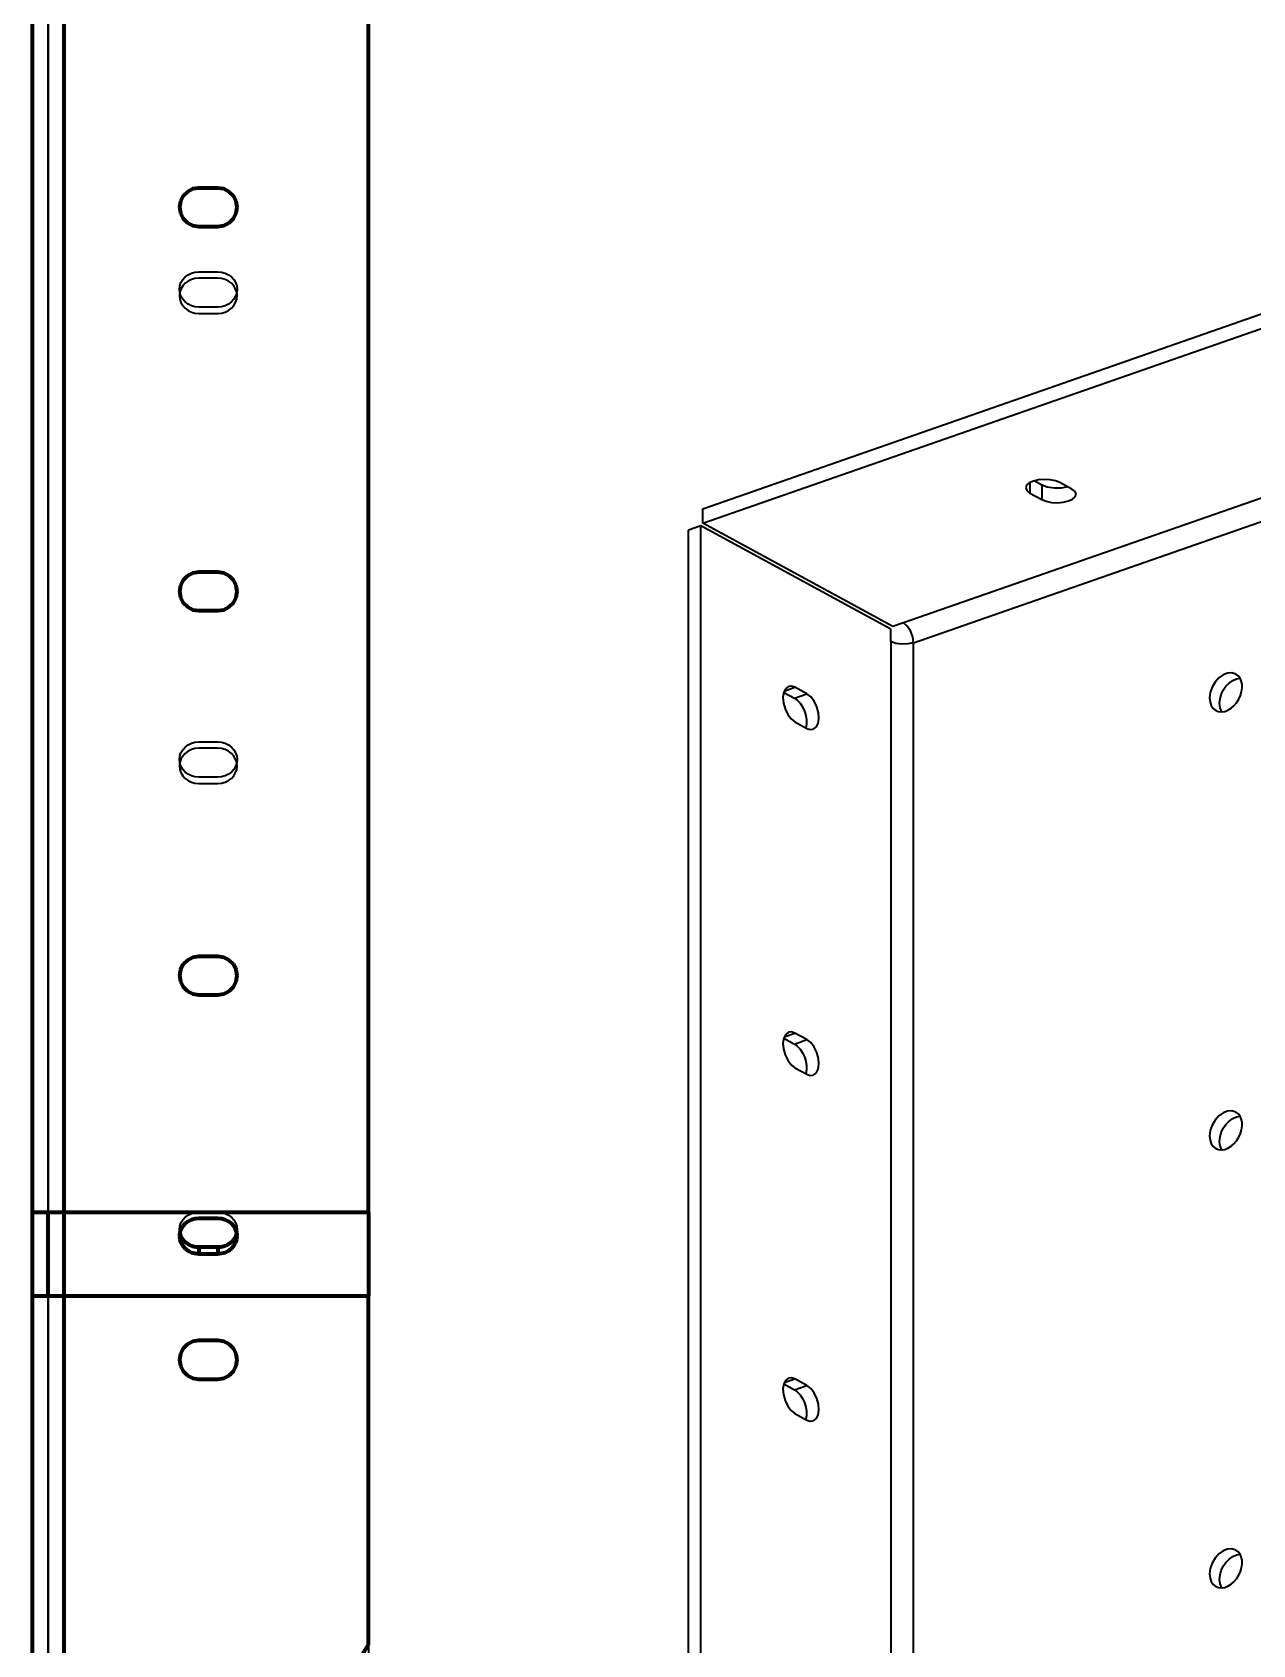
# Model space of a CAD drawing. Header units: millimetres. Extents: x 0 to 420, y 0 to 297.
# Drawn here: x 227.2 to 265.3, y 195.1 to 245.5 of the extents above; entities that cross this region are included whole.
import ezdxf

# ---------------------------------------------------------------- set-up
doc = ezdxf.new("R2010")
doc.units = ezdxf.units.MM
doc.linetypes.add('DASHED', pattern=[1.524, 1.27, -0.254])

msp = doc.modelspace()

# ---------------------------------------------------------------- linework, layer by layer
at = {"color": 1, "lineweight": 35}
for p, q in [((248.107, 230.584), (323.884, 257)), ((248.107, 230.134), (323.884, 256.55)), ((325.92, 251.958), (254.377, 227.018)), ((254.689, 226.398), (326.194, 251.325)), ((258.225, 231.317), (258.197, 231.238)), ((258.197, 231.238), (258.231, 231.151)), ((258.307, 231.389), (258.225, 231.317)), ((258.436, 231.446), (258.307, 231.389)), ((258.328, 231.401), (258.328, 231.074)), ((258.598, 231.484), (258.436, 231.446)), ((258.703, 231.32), (258.458, 231.453)), ((258.779, 231.499), (258.598, 231.484)), ((258.872, 231.257), (258.703, 231.32)), ((258.703, 231.32), (258.703, 230.87)), ((258.962, 231.489), (258.779, 231.499)), ((259.083, 231.225), (258.872, 231.257)), ((259.13, 231.455), (258.962, 231.489)), ((259.306, 231.229), (259.083, 231.225)), ((259.265, 231.401), (259.13, 231.455)), ((259.64, 231.197), (259.265, 231.401)), ((259.51, 231.268), (259.306, 231.229)), ((259.738, 231.12), (259.64, 231.197)), ((258.231, 231.151), (258.328, 231.074)), ((258.328, 231.074), (258.703, 230.87)), ((258.703, 230.87), (258.839, 230.816)), ((258.839, 230.816), (259.006, 230.782)), ((259.006, 230.782), (259.189, 230.772)), ((259.189, 230.772), (259.37, 230.787)), ((259.37, 230.787), (259.533, 230.825)), ((259.533, 230.825), (259.661, 230.882)), ((259.661, 230.882), (259.743, 230.954)), ((259.772, 231.033), (259.738, 231.12)), ((259.743, 230.954), (259.772, 231.033)), ((248.107, 230.134), (248.107, 230.584)), ((248.052, 230.051), (247.662, 229.915)), ((247.662, 186.866), (247.662, 229.915)), ((248.052, 187.002), (248.052, 230.051)), ((253.987, 226.819), (248.052, 230.051)), ((254.042, 226.901), (248.107, 230.134)), ((253.987, 226.432), (253.987, 226.819)), ((254.377, 227.018), (254.042, 226.901)), ((254.497, 226.919), (254.377, 227.018)), ((254.598, 226.766), (254.497, 226.919)), ((254.666, 226.583), (254.598, 226.766)), ((254.136, 226.377), (253.987, 226.432)), ((253.987, 226.432), (253.987, 183.769)), ((254.322, 226.352), (254.136, 226.377)), ((254.516, 226.359), (254.322, 226.352)), ((254.689, 226.398), (254.516, 226.359)), ((254.689, 226.398), (254.666, 226.583)), ((254.689, 183.735), (254.689, 226.398)), ((264.11, 225.166), (264.02, 225.01)), ((264.227, 225.298), (264.11, 225.166)), ((264.361, 225.395), (264.227, 225.298)), ((264.502, 225.45), (264.361, 225.395)), ((264.453, 225.036), (264.553, 225.14)), ((264.639, 225.459), (264.502, 225.45)), ((264.553, 225.14), (264.663, 225.219)), ((264.761, 225.421), (264.639, 225.459)), ((264.663, 225.219), (264.778, 225.271)), ((264.834, 225.368), (264.761, 225.421)), ((264.778, 225.271), (264.893, 225.291)), ((264.891, 225.294), (264.834, 225.368)), ((264.932, 225.204), (264.891, 225.294)), ((264.954, 225.1), (264.932, 225.204)), ((250.639, 224.85), (250.614, 224.694)), ((250.614, 224.694), (250.628, 224.514)), ((250.638, 224.847), (250.973, 224.665)), ((250.7, 224.967), (250.639, 224.85)), ((250.652, 224.888), (250.988, 225.005)), ((250.791, 225.032), (250.7, 224.967)), ((250.885, 225.04), (250.791, 225.032)), ((250.988, 225.005), (250.885, 225.04)), ((250.973, 224.665), (251.363, 224.801)), ((250.973, 224.665), (251.062, 224.6)), ((251.363, 224.801), (250.988, 225.005)), ((251.482, 224.708), (251.363, 224.801)), ((251.589, 224.569), (251.482, 224.708)), ((263.962, 224.841), (263.943, 224.674)), ((263.943, 224.674), (263.956, 224.546)), ((264.02, 225.01), (263.962, 224.841)), ((264.255, 224.503), (264.268, 224.641)), ((264.268, 224.641), (264.307, 224.78)), ((264.307, 224.78), (264.37, 224.914)), ((264.37, 224.914), (264.453, 225.036)), ((264.852, 224.632), (264.904, 224.747)), ((264.904, 224.747), (264.94, 224.867)), ((264.94, 224.867), (264.957, 224.986)), ((264.957, 224.986), (264.954, 225.1)), ((250.628, 224.514), (250.679, 224.328)), ((250.679, 224.328), (250.762, 224.157)), ((250.762, 224.157), (250.869, 224.018)), ((251.062, 224.6), (251.147, 224.508)), ((251.147, 224.508), (251.221, 224.394)), ((251.221, 224.394), (251.281, 224.264)), ((251.281, 224.264), (251.323, 224.126)), ((251.672, 224.398), (251.589, 224.569)), ((251.723, 224.213), (251.672, 224.398)), ((251.737, 224.032), (251.723, 224.213)), ((263.956, 224.546), (263.995, 224.434)), ((263.995, 224.434), (264.057, 224.344)), ((264.057, 224.344), (264.139, 224.28)), ((264.139, 224.28), (264.224, 224.248)), ((264.224, 224.248), (264.317, 224.239)), ((264.272, 224.361), (264.255, 224.503)), ((264.32, 224.24), (264.272, 224.361)), ((264.317, 224.239), (264.415, 224.254)), ((264.415, 224.254), (264.514, 224.292)), ((264.514, 224.292), (264.611, 224.352)), ((264.611, 224.352), (264.702, 224.43)), ((264.702, 224.43), (264.783, 224.525)), ((264.783, 224.525), (264.852, 224.632)), ((250.869, 224.018), (250.988, 223.925)), ((250.988, 223.925), (251.363, 223.721)), ((251.323, 224.126), (251.345, 223.988)), ((251.345, 223.857), (251.323, 223.743)), ((251.345, 223.988), (251.345, 223.857)), ((251.363, 223.721), (251.466, 223.686)), ((251.466, 223.686), (251.561, 223.694)), ((251.561, 223.694), (251.651, 223.759)), ((251.651, 223.759), (251.713, 223.876)), ((251.713, 223.876), (251.737, 224.032)), ((250.7, 214.166), (250.639, 214.05)), ((250.652, 214.087), (250.988, 214.204)), ((250.791, 214.231), (250.7, 214.166)), ((250.885, 214.24), (250.791, 214.231)), ((250.988, 214.204), (250.885, 214.24)), ((251.363, 214), (250.988, 214.204)), ((250.639, 214.05), (250.614, 213.893)), ((250.614, 213.893), (250.628, 213.713)), ((250.628, 213.713), (250.679, 213.528)), ((250.638, 214.047), (250.973, 213.864)), ((250.973, 213.864), (251.363, 214)), ((250.973, 213.864), (251.062, 213.8)), ((251.062, 213.8), (251.147, 213.707)), ((251.147, 213.707), (251.221, 213.593)), ((251.221, 213.593), (251.281, 213.463)), ((251.482, 213.907), (251.363, 214)), ((251.589, 213.768), (251.482, 213.907)), ((251.672, 213.597), (251.589, 213.768)), ((251.723, 213.412), (251.672, 213.597)), ((250.679, 213.528), (250.762, 213.356)), ((250.762, 213.356), (250.869, 213.217)), ((250.869, 213.217), (250.988, 213.124)), ((250.988, 213.124), (251.363, 212.92)), ((251.281, 213.463), (251.323, 213.325)), ((251.323, 213.325), (251.345, 213.187)), ((251.345, 213.057), (251.323, 212.942)), ((251.345, 213.187), (251.345, 213.057)), ((251.651, 212.958), (251.713, 213.075)), ((251.713, 213.075), (251.737, 213.232)), ((251.737, 213.232), (251.723, 213.412)), ((251.363, 212.92), (251.466, 212.885)), ((251.466, 212.885), (251.561, 212.894)), ((251.561, 212.894), (251.651, 212.958)), ((264.227, 211.617), (264.11, 211.485)), ((264.361, 211.714), (264.227, 211.617)), ((264.502, 211.769), (264.361, 211.714)), ((264.639, 211.778), (264.502, 211.769)), ((264.553, 211.459), (264.663, 211.538)), ((264.761, 211.74), (264.639, 211.778)), ((264.663, 211.538), (264.778, 211.59)), ((264.834, 211.687), (264.761, 211.74)), ((264.778, 211.59), (264.893, 211.61)), ((264.891, 211.613), (264.834, 211.687)), ((264.932, 211.523), (264.891, 211.613)), ((263.962, 211.16), (263.943, 210.993)), ((264.02, 211.329), (263.962, 211.16)), ((264.11, 211.485), (264.02, 211.329)), ((264.268, 210.96), (264.307, 211.099)), ((264.307, 211.099), (264.37, 211.233)), ((264.37, 211.233), (264.453, 211.355)), ((264.453, 211.355), (264.553, 211.459)), ((264.852, 210.951), (264.904, 211.067)), ((264.904, 211.067), (264.94, 211.186)), ((264.954, 211.419), (264.932, 211.523)), ((264.94, 211.186), (264.957, 211.305)), ((264.957, 211.305), (264.954, 211.419)), ((263.943, 210.993), (263.956, 210.865)), ((263.956, 210.865), (263.995, 210.753)), ((263.995, 210.753), (264.057, 210.663)), ((264.057, 210.663), (264.139, 210.599)), ((264.139, 210.599), (264.224, 210.567)), ((264.224, 210.567), (264.317, 210.558)), ((264.255, 210.822), (264.268, 210.96)), ((264.272, 210.68), (264.255, 210.822)), ((264.32, 210.559), (264.272, 210.68)), ((264.317, 210.558), (264.415, 210.573)), ((264.415, 210.573), (264.514, 210.611)), ((264.514, 210.611), (264.611, 210.671)), ((264.611, 210.671), (264.702, 210.749)), ((264.702, 210.749), (264.783, 210.844)), ((264.783, 210.844), (264.852, 210.951)), ((250.639, 203.249), (250.614, 203.092)), ((250.614, 203.092), (250.628, 202.912)), ((250.638, 203.246), (250.973, 203.063)), ((250.7, 203.366), (250.639, 203.249)), ((250.652, 203.287), (250.988, 203.404)), ((250.791, 203.43), (250.7, 203.366)), ((250.885, 203.439), (250.791, 203.43)), ((250.988, 203.404), (250.885, 203.439)), ((250.973, 203.063), (251.363, 203.2)), ((250.973, 203.063), (251.062, 202.999)), ((251.363, 203.2), (250.988, 203.404)), ((251.062, 202.999), (251.147, 202.907)), ((251.482, 203.107), (251.363, 203.2)), ((251.589, 202.967), (251.482, 203.107)), ((250.628, 202.912), (250.679, 202.727)), ((250.679, 202.727), (250.762, 202.556)), ((250.762, 202.556), (250.869, 202.416)), ((251.147, 202.907), (251.221, 202.792)), ((251.221, 202.792), (251.281, 202.662)), ((251.281, 202.662), (251.323, 202.524)), ((251.323, 202.524), (251.345, 202.386)), ((251.672, 202.796), (251.589, 202.967)), ((251.723, 202.611), (251.672, 202.796)), ((251.737, 202.431), (251.723, 202.611)), ((250.869, 202.416), (250.988, 202.324)), ((250.988, 202.324), (251.363, 202.119)), ((251.345, 202.256), (251.323, 202.141)), ((251.345, 202.386), (251.345, 202.256)), ((251.363, 202.119), (251.466, 202.084)), ((251.466, 202.084), (251.561, 202.093)), ((251.561, 202.093), (251.651, 202.158)), ((251.651, 202.158), (251.713, 202.274)), ((251.713, 202.274), (251.737, 202.431)), ((264.361, 198.033), (264.227, 197.936)), ((264.502, 198.088), (264.361, 198.033)), ((264.639, 198.097), (264.502, 198.088)), ((264.761, 198.059), (264.639, 198.097)), ((264.834, 198.006), (264.761, 198.059)), ((264.891, 197.932), (264.834, 198.006)), ((263.962, 197.479), (263.943, 197.312)), ((264.02, 197.648), (263.962, 197.479)), ((264.11, 197.804), (264.02, 197.648)), ((264.227, 197.936), (264.11, 197.804)), ((264.307, 197.418), (264.37, 197.552)), ((264.37, 197.552), (264.453, 197.674)), ((264.453, 197.674), (264.553, 197.778)), ((264.553, 197.778), (264.663, 197.857)), ((264.663, 197.857), (264.778, 197.909)), ((264.778, 197.909), (264.893, 197.929)), ((264.932, 197.842), (264.891, 197.932)), ((264.904, 197.386), (264.94, 197.505)), ((264.954, 197.738), (264.932, 197.842)), ((264.94, 197.505), (264.957, 197.624)), ((264.957, 197.624), (264.954, 197.738)), ((263.943, 197.312), (263.956, 197.184)), ((263.956, 197.184), (263.995, 197.072)), ((263.995, 197.072), (264.057, 196.982)), ((264.057, 196.982), (264.139, 196.918)), ((264.255, 197.141), (264.268, 197.279)), ((264.272, 196.999), (264.255, 197.141)), ((264.268, 197.279), (264.307, 197.418)), ((264.32, 196.878), (264.272, 196.999)), ((264.514, 196.93), (264.611, 196.99)), ((264.611, 196.99), (264.702, 197.068)), ((264.702, 197.068), (264.783, 197.163)), ((264.783, 197.163), (264.852, 197.27)), ((264.852, 197.27), (264.904, 197.386)), ((264.139, 196.918), (264.224, 196.886)), ((264.224, 196.886), (264.317, 196.877)), ((264.317, 196.877), (264.415, 196.892)), ((264.415, 196.892), (264.514, 196.93))]:
    msp.add_line(p, q, dxfattribs=at)
at = {"color": 5, "linetype": 'DASHED', "lineweight": 35}
for p, q in [((237.662, 256.644), (237.662, 168.782)), ((237.662, 208.6), (237.662, 256.429)), ((237.662, 256.429), (237.662, 208.6)), ((227.162, 169), (227.162, 256)), ((227.662, 208.6), (227.662, 256)), ((227.662, 256), (227.662, 169)), ((227.162, 249), (227.162, 176)), ((227.162, 176), (227.162, 249)), ((227.662, 249), (227.662, 176)), ((227.662, 176), (227.662, 249)), ((231.791, 240.185), (231.876, 240.353)), ((231.876, 240.353), (232.009, 240.485)), ((232.009, 240.485), (232.176, 240.571)), ((232.176, 240.571), (232.362, 240.6)), ((232.362, 240.6), (232.962, 240.6)), ((232.962, 240.6), (233.147, 240.571)), ((233.147, 240.571), (233.314, 240.485)), ((233.314, 240.485), (233.447, 240.353)), ((233.447, 240.353), (233.532, 240.185)), ((231.762, 240), (231.791, 240.185)), ((231.791, 239.815), (231.762, 240)), ((231.876, 239.647), (231.791, 239.815)), ((233.532, 239.815), (233.447, 239.647)), ((233.532, 240.185), (233.562, 240)), ((233.562, 240), (233.532, 239.815)), ((232.009, 239.515), (231.876, 239.647)), ((232.176, 239.429), (232.009, 239.515)), ((232.362, 239.4), (232.176, 239.429)), ((232.962, 239.4), (232.362, 239.4)), ((233.147, 239.429), (232.962, 239.4)), ((233.314, 239.515), (233.147, 239.429)), ((233.447, 239.647), (233.314, 239.515)), ((231.807, 237.645), (231.863, 237.74)), ((231.863, 237.74), (231.937, 237.823)), ((231.937, 237.823), (232.028, 237.892)), ((232.028, 237.892), (232.132, 237.943)), ((232.132, 237.744), (232.028, 237.693)), ((232.132, 237.943), (232.245, 237.974)), ((232.245, 237.776), (232.132, 237.744)), ((232.245, 237.974), (232.362, 237.985)), ((232.362, 237.786), (232.245, 237.776)), ((232.362, 237.985), (232.962, 237.985)), ((232.962, 237.786), (232.362, 237.786)), ((232.962, 237.985), (233.079, 237.974)), ((233.079, 237.776), (232.962, 237.786)), ((233.079, 237.974), (233.191, 237.943)), ((233.191, 237.744), (233.079, 237.776)), ((233.191, 237.943), (233.295, 237.892)), ((233.295, 237.693), (233.191, 237.744)), ((233.295, 237.892), (233.386, 237.823)), ((233.386, 237.823), (233.461, 237.74)), ((233.461, 237.74), (233.516, 237.645)), ((231.762, 237.434), (231.773, 237.541)), ((231.773, 237.327), (231.762, 237.434)), ((231.773, 237.343), (231.762, 237.235)), ((231.762, 237.235), (231.773, 237.128)), ((231.773, 237.541), (231.807, 237.645)), ((231.807, 237.446), (231.773, 237.343)), ((231.807, 237.223), (231.773, 237.327)), ((231.863, 237.541), (231.807, 237.446)), ((231.937, 237.625), (231.863, 237.541)), ((232.028, 237.693), (231.937, 237.625)), ((233.386, 237.625), (233.295, 237.693)), ((233.461, 237.541), (233.386, 237.625)), ((233.516, 237.446), (233.461, 237.541)), ((233.516, 237.645), (233.55, 237.541)), ((233.55, 237.343), (233.516, 237.446)), ((233.55, 237.327), (233.516, 237.223)), ((233.55, 237.541), (233.562, 237.434)), ((233.562, 237.434), (233.55, 237.327)), ((233.562, 237.235), (233.55, 237.343)), ((233.55, 237.128), (233.562, 237.235)), ((231.773, 237.128), (231.807, 237.025)), ((231.863, 237.128), (231.807, 237.223)), ((231.807, 237.025), (231.863, 236.93)), ((231.937, 237.045), (231.863, 237.128)), ((231.863, 236.93), (231.937, 236.846)), ((232.028, 236.976), (231.937, 237.045)), ((231.937, 236.846), (232.028, 236.778)), ((232.132, 236.925), (232.028, 236.976)), ((232.028, 236.778), (232.132, 236.727)), ((232.245, 236.894), (232.132, 236.925)), ((232.132, 236.727), (232.245, 236.695)), ((232.362, 236.883), (232.245, 236.894)), ((232.962, 236.883), (232.362, 236.883)), ((233.079, 236.894), (232.962, 236.883)), ((233.191, 236.925), (233.079, 236.894)), ((233.079, 236.695), (233.191, 236.727)), ((233.295, 236.976), (233.191, 236.925)), ((233.191, 236.727), (233.295, 236.778)), ((233.386, 237.045), (233.295, 236.976)), ((233.295, 236.778), (233.386, 236.846)), ((233.461, 237.128), (233.386, 237.045)), ((233.386, 236.846), (233.461, 236.93)), ((233.516, 237.223), (233.461, 237.128)), ((233.461, 236.93), (233.516, 237.025)), ((233.516, 237.025), (233.55, 237.128)), ((232.245, 236.695), (232.362, 236.685)), ((232.362, 236.685), (232.962, 236.685)), ((232.962, 236.685), (233.079, 236.695)), ((227.162, 235.946), (227.162, 235.95)), ((227.162, 235.95), (227.162, 235.934)), ((227.162, 235.946), (227.162, 235.95)), ((227.162, 235.95), (227.162, 235.934)), ((227.162, 235.934), (227.162, 235.946)), ((227.162, 235.934), (227.162, 235.946)), ((227.162, 235.914), (227.162, 235.934)), ((227.162, 235.934), (227.162, 235.886)), ((227.162, 235.914), (227.162, 235.934)), ((227.162, 235.934), (227.162, 235.886)), ((227.162, 235.886), (227.162, 235.914)), ((227.162, 235.886), (227.162, 235.914)), ((227.162, 235.85), (227.162, 235.886)), ((227.162, 235.886), (227.162, 235.808)), ((227.162, 235.85), (227.162, 235.886)), ((227.162, 235.886), (227.162, 235.808)), ((227.162, 235.808), (227.162, 235.85)), ((227.162, 235.808), (227.162, 235.85)), ((227.162, 235.76), (227.162, 235.808)), ((227.162, 235.808), (227.162, 235.705)), ((227.162, 235.76), (227.162, 235.808)), ((227.162, 235.808), (227.162, 235.705)), ((227.162, 235.705), (227.162, 235.76)), ((227.162, 235.705), (227.162, 235.76)), ((227.662, 235.934), (227.662, 235.95)), ((227.662, 235.95), (227.662, 235.946)), ((227.662, 235.934), (227.662, 235.95)), ((227.662, 235.95), (227.662, 235.946)), ((227.662, 235.946), (227.662, 235.934)), ((227.662, 235.946), (227.662, 235.934)), ((227.662, 235.886), (227.662, 235.934)), ((227.662, 235.934), (227.662, 235.914)), ((227.662, 235.886), (227.662, 235.934)), ((227.662, 235.934), (227.662, 235.914)), ((227.662, 235.914), (227.662, 235.886)), ((227.662, 235.914), (227.662, 235.886)), ((227.662, 235.808), (227.662, 235.886)), ((227.662, 235.886), (227.662, 235.85)), ((227.662, 235.808), (227.662, 235.886)), ((227.662, 235.886), (227.662, 235.85)), ((227.662, 235.85), (227.662, 235.808)), ((227.662, 235.85), (227.662, 235.808)), ((227.662, 235.705), (227.662, 235.808)), ((227.662, 235.808), (227.662, 235.76)), ((227.662, 235.705), (227.662, 235.808)), ((227.662, 235.808), (227.662, 235.76)), ((227.662, 235.76), (227.662, 235.705)), ((227.662, 235.76), (227.662, 235.705)), ((227.162, 235.646), (227.162, 235.705)), ((227.162, 235.705), (227.162, 235.582)), ((227.162, 235.646), (227.162, 235.705)), ((227.162, 235.705), (227.162, 235.582)), ((227.162, 235.582), (227.162, 235.646)), ((227.162, 235.582), (227.162, 235.646)), ((227.162, 235.515), (227.162, 235.582)), ((227.162, 235.582), (227.162, 235.445)), ((227.162, 235.515), (227.162, 235.582)), ((227.162, 235.582), (227.162, 235.445)), ((227.162, 235.445), (227.162, 235.515)), ((227.162, 235.445), (227.162, 235.515)), ((227.162, 235.373), (227.162, 235.445)), ((227.162, 235.445), (227.162, 235.3)), ((227.162, 235.373), (227.162, 235.445)), ((227.162, 235.445), (227.162, 235.3)), ((227.162, 235.3), (227.162, 235.373)), ((227.162, 235.3), (227.162, 235.373)), ((227.162, 235.3), (227.162, 235.155)), ((227.162, 235.227), (227.162, 235.3)), ((227.162, 235.3), (227.162, 235.155)), ((227.162, 235.227), (227.162, 235.3)), ((227.162, 235.155), (227.162, 235.227)), ((227.162, 235.155), (227.162, 235.227)), ((227.662, 235.582), (227.662, 235.705)), ((227.662, 235.705), (227.662, 235.646)), ((227.662, 235.582), (227.662, 235.705)), ((227.662, 235.705), (227.662, 235.646)), ((227.662, 235.646), (227.662, 235.582)), ((227.662, 235.646), (227.662, 235.582)), ((227.662, 235.445), (227.662, 235.582)), ((227.662, 235.582), (227.662, 235.515)), ((227.662, 235.445), (227.662, 235.582)), ((227.662, 235.582), (227.662, 235.515)), ((227.662, 235.515), (227.662, 235.445)), ((227.662, 235.515), (227.662, 235.445)), ((227.662, 235.3), (227.662, 235.445)), ((227.662, 235.445), (227.662, 235.373)), ((227.662, 235.3), (227.662, 235.445)), ((227.662, 235.445), (227.662, 235.373)), ((227.662, 235.373), (227.662, 235.3)), ((227.662, 235.373), (227.662, 235.3)), ((227.662, 235.3), (227.662, 235.227)), ((227.662, 235.155), (227.662, 235.3)), ((227.662, 235.3), (227.662, 235.227)), ((227.662, 235.155), (227.662, 235.3)), ((227.662, 235.227), (227.662, 235.155)), ((227.662, 235.227), (227.662, 235.155)), ((227.162, 235.155), (227.162, 235.018)), ((227.162, 235.085), (227.162, 235.155)), ((227.162, 235.155), (227.162, 235.018)), ((227.162, 235.085), (227.162, 235.155)), ((227.162, 235.018), (227.162, 235.085)), ((227.162, 235.018), (227.162, 235.085)), ((227.162, 235.018), (227.162, 234.895)), ((227.162, 234.954), (227.162, 235.018)), ((227.162, 235.018), (227.162, 234.895)), ((227.162, 234.954), (227.162, 235.018)), ((227.162, 234.895), (227.162, 234.954)), ((227.162, 234.895), (227.162, 234.954)), ((227.162, 234.895), (227.162, 234.792)), ((227.162, 234.84), (227.162, 234.895)), ((227.162, 234.895), (227.162, 234.792)), ((227.162, 234.84), (227.162, 234.895)), ((227.162, 234.792), (227.162, 234.84)), ((227.162, 234.792), (227.162, 234.84)), ((227.162, 234.792), (227.162, 234.714)), ((227.162, 234.75), (227.162, 234.792)), ((227.162, 234.792), (227.162, 234.714)), ((227.162, 234.75), (227.162, 234.792)), ((227.162, 234.714), (227.162, 234.75)), ((227.162, 234.714), (227.162, 234.75)), ((227.162, 234.714), (227.162, 234.666)), ((227.162, 234.686), (227.162, 234.714)), ((227.162, 234.714), (227.162, 234.666)), ((227.162, 234.686), (227.162, 234.714)), ((227.662, 235.155), (227.662, 235.085)), ((227.662, 235.018), (227.662, 235.155)), ((227.662, 235.155), (227.662, 235.085)), ((227.662, 235.018), (227.662, 235.155)), ((227.662, 235.085), (227.662, 235.018)), ((227.662, 235.085), (227.662, 235.018)), ((227.662, 235.018), (227.662, 234.954)), ((227.662, 234.895), (227.662, 235.018)), ((227.662, 235.018), (227.662, 234.954)), ((227.662, 234.895), (227.662, 235.018)), ((227.662, 234.954), (227.662, 234.895)), ((227.662, 234.954), (227.662, 234.895)), ((227.662, 234.895), (227.662, 234.84)), ((227.662, 234.792), (227.662, 234.895)), ((227.662, 234.895), (227.662, 234.84)), ((227.662, 234.792), (227.662, 234.895)), ((227.662, 234.84), (227.662, 234.792)), ((227.662, 234.84), (227.662, 234.792)), ((227.662, 234.792), (227.662, 234.75)), ((227.662, 234.714), (227.662, 234.792)), ((227.662, 234.792), (227.662, 234.75)), ((227.662, 234.714), (227.662, 234.792)), ((227.662, 234.75), (227.662, 234.714)), ((227.662, 234.75), (227.662, 234.714)), ((227.662, 234.714), (227.662, 234.686)), ((227.662, 234.666), (227.662, 234.714)), ((227.662, 234.714), (227.662, 234.686)), ((227.662, 234.666), (227.662, 234.714)), ((227.162, 234.666), (227.162, 234.686)), ((227.162, 234.666), (227.162, 234.686)), ((227.162, 234.666), (227.162, 234.65)), ((227.162, 234.654), (227.162, 234.666)), ((227.162, 234.666), (227.162, 234.65)), ((227.162, 234.654), (227.162, 234.666)), ((227.162, 234.65), (227.162, 234.654)), ((227.162, 234.65), (227.162, 234.654)), ((227.662, 234.686), (227.662, 234.666)), ((227.662, 234.686), (227.662, 234.666)), ((227.662, 234.666), (227.662, 234.654)), ((227.662, 234.65), (227.662, 234.666)), ((227.662, 234.666), (227.662, 234.654)), ((227.662, 234.65), (227.662, 234.666)), ((227.662, 234.654), (227.662, 234.65)), ((227.662, 234.654), (227.662, 234.65)), ((231.762, 228), (231.791, 228.185)), ((231.791, 228.185), (231.876, 228.353)), ((231.876, 228.353), (232.009, 228.485)), ((232.009, 228.485), (232.176, 228.571)), ((232.176, 228.571), (232.362, 228.6)), ((232.362, 228.6), (232.962, 228.6)), ((232.962, 228.6), (233.147, 228.571)), ((233.147, 228.571), (233.314, 228.485)), ((233.314, 228.485), (233.447, 228.353)), ((233.447, 228.353), (233.532, 228.185)), ((233.532, 228.185), (233.562, 228)), ((231.791, 227.815), (231.762, 228)), ((231.876, 227.647), (231.791, 227.815)), ((233.532, 227.815), (233.447, 227.647)), ((233.562, 228), (233.532, 227.815)), ((232.009, 227.515), (231.876, 227.647)), ((232.176, 227.429), (232.009, 227.515)), ((232.362, 227.4), (232.176, 227.429)), ((232.962, 227.4), (232.362, 227.4)), ((233.147, 227.429), (232.962, 227.4)), ((233.314, 227.515), (233.147, 227.429)), ((233.447, 227.647), (233.314, 227.515)), ((231.863, 223.055), (231.937, 223.138)), ((231.937, 223.138), (232.028, 223.207)), ((232.028, 223.207), (232.132, 223.258)), ((232.132, 223.258), (232.245, 223.289)), ((232.245, 223.289), (232.362, 223.3)), ((232.362, 223.3), (232.962, 223.3)), ((232.962, 223.3), (233.079, 223.289)), ((233.079, 223.289), (233.191, 223.258)), ((233.191, 223.258), (233.295, 223.207)), ((233.295, 223.207), (233.386, 223.138)), ((233.386, 223.138), (233.461, 223.055)), ((231.762, 222.749), (231.773, 222.857)), ((231.773, 222.642), (231.762, 222.749)), ((231.773, 222.658), (231.762, 222.551)), ((231.773, 222.857), (231.807, 222.96)), ((231.807, 222.761), (231.773, 222.658)), ((231.807, 222.538), (231.773, 222.642)), ((231.807, 222.96), (231.863, 223.055)), ((231.863, 222.857), (231.807, 222.761)), ((231.937, 222.94), (231.863, 222.857)), ((232.028, 223.008), (231.937, 222.94)), ((232.132, 223.059), (232.028, 223.008)), ((232.245, 223.091), (232.132, 223.059)), ((232.362, 223.101), (232.245, 223.091)), ((232.962, 223.101), (232.362, 223.101)), ((233.079, 223.091), (232.962, 223.101)), ((233.191, 223.059), (233.079, 223.091)), ((233.295, 223.008), (233.191, 223.059)), ((233.386, 222.94), (233.295, 223.008)), ((233.461, 222.857), (233.386, 222.94)), ((233.461, 223.055), (233.516, 222.96)), ((233.516, 222.761), (233.461, 222.857)), ((233.516, 222.96), (233.55, 222.857)), ((233.55, 222.658), (233.516, 222.761)), ((233.55, 222.642), (233.516, 222.538)), ((233.55, 222.857), (233.562, 222.749)), ((233.562, 222.749), (233.55, 222.642)), ((233.562, 222.551), (233.55, 222.658)), ((231.762, 222.551), (231.773, 222.443)), ((231.773, 222.443), (231.807, 222.34)), ((231.863, 222.443), (231.807, 222.538)), ((231.807, 222.34), (231.863, 222.245)), ((231.937, 222.36), (231.863, 222.443)), ((231.863, 222.245), (231.937, 222.161)), ((232.028, 222.291), (231.937, 222.36)), ((231.937, 222.161), (232.028, 222.093)), ((232.132, 222.24), (232.028, 222.291)), ((232.245, 222.209), (232.132, 222.24)), ((232.362, 222.198), (232.245, 222.209)), ((232.962, 222.198), (232.362, 222.198)), ((233.079, 222.209), (232.962, 222.198)), ((233.191, 222.24), (233.079, 222.209)), ((233.295, 222.291), (233.191, 222.24)), ((233.386, 222.36), (233.295, 222.291)), ((233.295, 222.093), (233.386, 222.161)), ((233.461, 222.443), (233.386, 222.36)), ((233.386, 222.161), (233.461, 222.245)), ((233.516, 222.538), (233.461, 222.443)), ((233.461, 222.245), (233.516, 222.34)), ((233.516, 222.34), (233.55, 222.443)), ((233.55, 222.443), (233.562, 222.551)), ((232.028, 222.093), (232.132, 222.042)), ((232.132, 222.042), (232.245, 222.01)), ((232.245, 222.01), (232.362, 222)), ((232.362, 222), (232.962, 222)), ((232.962, 222), (233.079, 222.01)), ((233.079, 222.01), (233.191, 222.042)), ((233.191, 222.042), (233.295, 222.093)), ((227.162, 220.746), (227.162, 220.75)), ((227.162, 220.75), (227.162, 220.734)), ((227.162, 220.746), (227.162, 220.75)), ((227.162, 220.75), (227.162, 220.734)), ((227.162, 220.734), (227.162, 220.746)), ((227.162, 220.734), (227.162, 220.746)), ((227.162, 220.714), (227.162, 220.734)), ((227.162, 220.734), (227.162, 220.686)), ((227.162, 220.714), (227.162, 220.734)), ((227.162, 220.734), (227.162, 220.686)), ((227.162, 220.686), (227.162, 220.714)), ((227.162, 220.686), (227.162, 220.714)), ((227.162, 220.65), (227.162, 220.686)), ((227.162, 220.686), (227.162, 220.608)), ((227.162, 220.65), (227.162, 220.686)), ((227.162, 220.686), (227.162, 220.608)), ((227.162, 220.608), (227.162, 220.65)), ((227.162, 220.608), (227.162, 220.65)), ((227.162, 220.56), (227.162, 220.608)), ((227.162, 220.608), (227.162, 220.505)), ((227.162, 220.56), (227.162, 220.608)), ((227.162, 220.608), (227.162, 220.505)), ((227.662, 220.734), (227.662, 220.75)), ((227.662, 220.75), (227.662, 220.746)), ((227.662, 220.734), (227.662, 220.75)), ((227.662, 220.75), (227.662, 220.746)), ((227.662, 220.746), (227.662, 220.734)), ((227.662, 220.746), (227.662, 220.734)), ((227.662, 220.686), (227.662, 220.734)), ((227.662, 220.734), (227.662, 220.714)), ((227.662, 220.686), (227.662, 220.734)), ((227.662, 220.734), (227.662, 220.714)), ((227.662, 220.714), (227.662, 220.686)), ((227.662, 220.714), (227.662, 220.686)), ((227.662, 220.608), (227.662, 220.686)), ((227.662, 220.686), (227.662, 220.65)), ((227.662, 220.608), (227.662, 220.686)), ((227.662, 220.686), (227.662, 220.65)), ((227.662, 220.65), (227.662, 220.608)), ((227.662, 220.65), (227.662, 220.608)), ((227.662, 220.505), (227.662, 220.608)), ((227.662, 220.608), (227.662, 220.56)), ((227.662, 220.505), (227.662, 220.608)), ((227.662, 220.608), (227.662, 220.56)), ((227.162, 220.505), (227.162, 220.56)), ((227.162, 220.505), (227.162, 220.56)), ((227.162, 220.446), (227.162, 220.505)), ((227.162, 220.505), (227.162, 220.382)), ((227.162, 220.446), (227.162, 220.505)), ((227.162, 220.505), (227.162, 220.382)), ((227.162, 220.382), (227.162, 220.446)), ((227.162, 220.382), (227.162, 220.446)), ((227.162, 220.315), (227.162, 220.382)), ((227.162, 220.382), (227.162, 220.245)), ((227.162, 220.315), (227.162, 220.382)), ((227.162, 220.382), (227.162, 220.245)), ((227.162, 220.245), (227.162, 220.315)), ((227.162, 220.245), (227.162, 220.315)), ((227.162, 220.173), (227.162, 220.245)), ((227.162, 220.245), (227.162, 220.1)), ((227.162, 220.173), (227.162, 220.245)), ((227.162, 220.245), (227.162, 220.1)), ((227.162, 220.1), (227.162, 220.173)), ((227.162, 220.1), (227.162, 220.173)), ((227.162, 220.1), (227.162, 219.955)), ((227.162, 220.027), (227.162, 220.1)), ((227.162, 220.1), (227.162, 219.955)), ((227.162, 220.027), (227.162, 220.1)), ((227.662, 220.56), (227.662, 220.505)), ((227.662, 220.56), (227.662, 220.505)), ((227.662, 220.382), (227.662, 220.505)), ((227.662, 220.505), (227.662, 220.446)), ((227.662, 220.382), (227.662, 220.505)), ((227.662, 220.505), (227.662, 220.446)), ((227.662, 220.446), (227.662, 220.382)), ((227.662, 220.446), (227.662, 220.382)), ((227.662, 220.245), (227.662, 220.382)), ((227.662, 220.382), (227.662, 220.315)), ((227.662, 220.245), (227.662, 220.382)), ((227.662, 220.382), (227.662, 220.315)), ((227.662, 220.315), (227.662, 220.245)), ((227.662, 220.315), (227.662, 220.245)), ((227.662, 220.1), (227.662, 220.245)), ((227.662, 220.245), (227.662, 220.173)), ((227.662, 220.1), (227.662, 220.245)), ((227.662, 220.245), (227.662, 220.173)), ((227.662, 220.173), (227.662, 220.1)), ((227.662, 220.173), (227.662, 220.1)), ((227.662, 220.1), (227.662, 220.027)), ((227.662, 219.955), (227.662, 220.1)), ((227.662, 220.1), (227.662, 220.027)), ((227.662, 219.955), (227.662, 220.1)), ((227.162, 219.955), (227.162, 220.027)), ((227.162, 219.955), (227.162, 220.027)), ((227.162, 219.955), (227.162, 219.818)), ((227.162, 219.885), (227.162, 219.955)), ((227.162, 219.955), (227.162, 219.818)), ((227.162, 219.885), (227.162, 219.955)), ((227.162, 219.818), (227.162, 219.885)), ((227.162, 219.818), (227.162, 219.885)), ((227.162, 219.818), (227.162, 219.695)), ((227.162, 219.754), (227.162, 219.818)), ((227.162, 219.818), (227.162, 219.695)), ((227.162, 219.754), (227.162, 219.818)), ((227.162, 219.695), (227.162, 219.754)), ((227.162, 219.695), (227.162, 219.754)), ((227.162, 219.695), (227.162, 219.592)), ((227.162, 219.64), (227.162, 219.695)), ((227.162, 219.695), (227.162, 219.592)), ((227.162, 219.64), (227.162, 219.695)), ((227.162, 219.592), (227.162, 219.64)), ((227.162, 219.592), (227.162, 219.64)), ((227.662, 220.027), (227.662, 219.955)), ((227.662, 220.027), (227.662, 219.955)), ((227.662, 219.955), (227.662, 219.885)), ((227.662, 219.818), (227.662, 219.955)), ((227.662, 219.955), (227.662, 219.885)), ((227.662, 219.818), (227.662, 219.955)), ((227.662, 219.885), (227.662, 219.818)), ((227.662, 219.885), (227.662, 219.818)), ((227.662, 219.818), (227.662, 219.754)), ((227.662, 219.695), (227.662, 219.818)), ((227.662, 219.818), (227.662, 219.754)), ((227.662, 219.695), (227.662, 219.818)), ((227.662, 219.754), (227.662, 219.695)), ((227.662, 219.754), (227.662, 219.695)), ((227.662, 219.695), (227.662, 219.64)), ((227.662, 219.592), (227.662, 219.695)), ((227.662, 219.695), (227.662, 219.64)), ((227.662, 219.592), (227.662, 219.695)), ((227.662, 219.64), (227.662, 219.592)), ((227.662, 219.64), (227.662, 219.592)), ((227.162, 219.592), (227.162, 219.514)), ((227.162, 219.55), (227.162, 219.592)), ((227.162, 219.592), (227.162, 219.514)), ((227.162, 219.55), (227.162, 219.592)), ((227.162, 219.514), (227.162, 219.55)), ((227.162, 219.514), (227.162, 219.55)), ((227.162, 219.514), (227.162, 219.466)), ((227.162, 219.486), (227.162, 219.514)), ((227.162, 219.514), (227.162, 219.466)), ((227.162, 219.486), (227.162, 219.514)), ((227.162, 219.466), (227.162, 219.486)), ((227.162, 219.466), (227.162, 219.486)), ((227.162, 219.466), (227.162, 219.45)), ((227.162, 219.454), (227.162, 219.466)), ((227.162, 219.466), (227.162, 219.45)), ((227.162, 219.454), (227.162, 219.466)), ((227.162, 219.45), (227.162, 219.454)), ((227.162, 219.45), (227.162, 219.454)), ((227.662, 219.592), (227.662, 219.55)), ((227.662, 219.514), (227.662, 219.592)), ((227.662, 219.592), (227.662, 219.55)), ((227.662, 219.514), (227.662, 219.592)), ((227.662, 219.55), (227.662, 219.514)), ((227.662, 219.55), (227.662, 219.514)), ((227.662, 219.514), (227.662, 219.486)), ((227.662, 219.466), (227.662, 219.514)), ((227.662, 219.514), (227.662, 219.486)), ((227.662, 219.466), (227.662, 219.514)), ((227.662, 219.486), (227.662, 219.466)), ((227.662, 219.486), (227.662, 219.466)), ((227.662, 219.466), (227.662, 219.454)), ((227.662, 219.45), (227.662, 219.466)), ((227.662, 219.466), (227.662, 219.454)), ((227.662, 219.45), (227.662, 219.466)), ((227.662, 219.454), (227.662, 219.45)), ((227.662, 219.454), (227.662, 219.45)), ((232.176, 216.571), (232.362, 216.6)), ((232.362, 216.6), (232.962, 216.6)), ((232.962, 216.6), (233.147, 216.571)), ((231.762, 216), (231.791, 216.185)), ((231.791, 216.185), (231.876, 216.353)), ((231.876, 216.353), (232.009, 216.485)), ((232.009, 216.485), (232.176, 216.571)), ((233.147, 216.571), (233.314, 216.485)), ((233.314, 216.485), (233.447, 216.353)), ((233.447, 216.353), (233.532, 216.185)), ((233.532, 216.185), (233.562, 216)), ((231.791, 215.815), (231.762, 216)), ((231.876, 215.647), (231.791, 215.815)), ((232.009, 215.515), (231.876, 215.647)), ((233.447, 215.647), (233.314, 215.515)), ((233.532, 215.815), (233.447, 215.647)), ((233.562, 216), (233.532, 215.815)), ((232.176, 215.429), (232.009, 215.515)), ((232.362, 215.4), (232.176, 215.429)), ((232.962, 215.4), (232.362, 215.4)), ((233.147, 215.429), (232.962, 215.4)), ((233.314, 215.515), (233.147, 215.429)), ((227.162, 208.6), (227.662, 208.6)), ((227.662, 208.6), (227.665, 208.6)), ((227.665, 208.6), (227.674, 208.6)), ((227.674, 208.6), (227.69, 208.6)), ((227.69, 208.6), (227.711, 208.6)), ((227.711, 208.6), (227.738, 208.6)), ((227.738, 208.6), (227.771, 208.6)), ((227.771, 208.6), (227.808, 208.6)), ((227.808, 208.6), (227.85, 208.6)), ((227.85, 208.6), (227.896, 208.6)), ((227.896, 208.6), (227.945, 208.6)), ((227.945, 208.6), (227.997, 208.6)), ((227.997, 208.6), (228.05, 208.6)), ((228.05, 208.6), (228.106, 208.6)), ((228.106, 208.6), (228.162, 208.6)), ((228.162, 208.6), (237.662, 208.6)), ((231.937, 208.454), (232.028, 208.522)), ((232.028, 208.522), (232.132, 208.573)), ((232.132, 208.573), (232.245, 208.604)), ((232.245, 208.604), (232.362, 208.615)), ((232.362, 208.615), (232.962, 208.615)), ((232.962, 208.615), (233.079, 208.604)), ((233.079, 208.604), (233.191, 208.573)), ((233.191, 208.573), (233.295, 208.522)), ((233.295, 208.522), (233.386, 208.454)), ((231.762, 208.064), (231.773, 208.172)), ((231.772, 207.965), (231.762, 208.064)), ((231.773, 208.172), (231.807, 208.275)), ((231.807, 208.275), (231.863, 208.37)), ((231.863, 208.37), (231.937, 208.454)), ((233.386, 208.454), (233.461, 208.37)), ((233.461, 208.37), (233.516, 208.275)), ((233.516, 208.275), (233.55, 208.172)), ((233.55, 208.172), (233.562, 208.064)), ((233.562, 208.064), (233.552, 207.965)), ((227.162, 206), (227.662, 206)), ((227.665, 206), (227.662, 206)), ((227.662, 179.8), (227.662, 206)), ((227.674, 206), (227.665, 206)), ((227.69, 206), (227.674, 206)), ((227.711, 206), (227.69, 206)), ((227.738, 206), (227.711, 206)), ((227.771, 206), (227.738, 206)), ((227.808, 206), (227.771, 206)), ((227.85, 206), (227.808, 206)), ((227.896, 206), (227.85, 206)), ((227.945, 206), (227.896, 206)), ((227.997, 206), (227.945, 206)), ((228.05, 206), (227.997, 206)), ((228.106, 206), (228.05, 206)), ((228.162, 206), (228.106, 206)), ((237.662, 206), (228.162, 206)), ((237.662, 195.1), (237.662, 206)), ((237.662, 206), (237.662, 195.1)), ((227.162, 205.546), (227.162, 205.55)), ((227.162, 205.55), (227.162, 205.534)), ((227.162, 205.546), (227.162, 205.55)), ((227.162, 205.55), (227.162, 205.534)), ((227.162, 205.534), (227.162, 205.546)), ((227.162, 205.534), (227.162, 205.546)), ((227.162, 205.514), (227.162, 205.534)), ((227.162, 205.534), (227.162, 205.486)), ((227.162, 205.514), (227.162, 205.534)), ((227.162, 205.534), (227.162, 205.486)), ((227.162, 205.486), (227.162, 205.514)), ((227.162, 205.486), (227.162, 205.514)), ((227.662, 205.534), (227.662, 205.55)), ((227.662, 205.55), (227.662, 205.546)), ((227.662, 205.534), (227.662, 205.55)), ((227.662, 205.55), (227.662, 205.546)), ((227.662, 205.546), (227.662, 205.534)), ((227.662, 205.546), (227.662, 205.534)), ((227.662, 205.486), (227.662, 205.534)), ((227.662, 205.534), (227.662, 205.514)), ((227.662, 205.486), (227.662, 205.534)), ((227.662, 205.534), (227.662, 205.514)), ((227.662, 205.514), (227.662, 205.486)), ((227.662, 205.514), (227.662, 205.486)), ((227.162, 205.45), (227.162, 205.486)), ((227.162, 205.486), (227.162, 205.408)), ((227.162, 205.45), (227.162, 205.486)), ((227.162, 205.486), (227.162, 205.408)), ((227.162, 205.408), (227.162, 205.45)), ((227.162, 205.408), (227.162, 205.45)), ((227.162, 205.36), (227.162, 205.408)), ((227.162, 205.408), (227.162, 205.305)), ((227.162, 205.36), (227.162, 205.408)), ((227.162, 205.408), (227.162, 205.305)), ((227.162, 205.305), (227.162, 205.36)), ((227.162, 205.305), (227.162, 205.36)), ((227.162, 205.246), (227.162, 205.305)), ((227.162, 205.305), (227.162, 205.182)), ((227.162, 205.246), (227.162, 205.305)), ((227.162, 205.305), (227.162, 205.182)), ((227.162, 205.182), (227.162, 205.246)), ((227.162, 205.182), (227.162, 205.246)), ((227.162, 205.115), (227.162, 205.182)), ((227.162, 205.182), (227.162, 205.045)), ((227.162, 205.115), (227.162, 205.182)), ((227.162, 205.182), (227.162, 205.045)), ((227.162, 205.045), (227.162, 205.115)), ((227.162, 205.045), (227.162, 205.115)), ((227.162, 204.973), (227.162, 205.045)), ((227.162, 205.045), (227.162, 204.9)), ((227.162, 204.973), (227.162, 205.045)), ((227.162, 205.045), (227.162, 204.9)), ((227.662, 205.408), (227.662, 205.486)), ((227.662, 205.486), (227.662, 205.45)), ((227.662, 205.408), (227.662, 205.486)), ((227.662, 205.486), (227.662, 205.45)), ((227.662, 205.45), (227.662, 205.408)), ((227.662, 205.45), (227.662, 205.408)), ((227.662, 205.305), (227.662, 205.408)), ((227.662, 205.408), (227.662, 205.36)), ((227.662, 205.305), (227.662, 205.408)), ((227.662, 205.408), (227.662, 205.36)), ((227.662, 205.36), (227.662, 205.305)), ((227.662, 205.36), (227.662, 205.305)), ((227.662, 205.182), (227.662, 205.305)), ((227.662, 205.305), (227.662, 205.246)), ((227.662, 205.182), (227.662, 205.305)), ((227.662, 205.305), (227.662, 205.246)), ((227.662, 205.246), (227.662, 205.182)), ((227.662, 205.246), (227.662, 205.182)), ((227.662, 205.045), (227.662, 205.182)), ((227.662, 205.182), (227.662, 205.115)), ((227.662, 205.045), (227.662, 205.182)), ((227.662, 205.182), (227.662, 205.115)), ((227.662, 205.115), (227.662, 205.045)), ((227.662, 205.115), (227.662, 205.045)), ((227.662, 204.9), (227.662, 205.045)), ((227.662, 205.045), (227.662, 204.973)), ((227.662, 204.9), (227.662, 205.045)), ((227.662, 205.045), (227.662, 204.973)), ((227.162, 204.9), (227.162, 204.973)), ((227.162, 204.9), (227.162, 204.973)), ((227.162, 204.9), (227.162, 204.755)), ((227.162, 204.827), (227.162, 204.9)), ((227.162, 204.9), (227.162, 204.755)), ((227.162, 204.827), (227.162, 204.9)), ((227.162, 204.755), (227.162, 204.827)), ((227.162, 204.755), (227.162, 204.827)), ((227.162, 204.755), (227.162, 204.618)), ((227.162, 204.685), (227.162, 204.755)), ((227.162, 204.755), (227.162, 204.618)), ((227.162, 204.685), (227.162, 204.755)), ((227.162, 204.618), (227.162, 204.685)), ((227.162, 204.618), (227.162, 204.685)), ((227.162, 204.618), (227.162, 204.495)), ((227.162, 204.554), (227.162, 204.618)), ((227.162, 204.618), (227.162, 204.495)), ((227.162, 204.554), (227.162, 204.618)), ((227.162, 204.495), (227.162, 204.554)), ((227.162, 204.495), (227.162, 204.554)), ((227.162, 204.495), (227.162, 204.392)), ((227.162, 204.44), (227.162, 204.495)), ((227.162, 204.495), (227.162, 204.392)), ((227.162, 204.44), (227.162, 204.495)), ((227.662, 204.973), (227.662, 204.9)), ((227.662, 204.973), (227.662, 204.9)), ((227.662, 204.9), (227.662, 204.827)), ((227.662, 204.755), (227.662, 204.9)), ((227.662, 204.9), (227.662, 204.827)), ((227.662, 204.755), (227.662, 204.9)), ((227.662, 204.827), (227.662, 204.755)), ((227.662, 204.827), (227.662, 204.755)), ((227.662, 204.755), (227.662, 204.685)), ((227.662, 204.618), (227.662, 204.755)), ((227.662, 204.755), (227.662, 204.685)), ((227.662, 204.618), (227.662, 204.755)), ((227.662, 204.685), (227.662, 204.618)), ((227.662, 204.685), (227.662, 204.618)), ((227.662, 204.618), (227.662, 204.554)), ((227.662, 204.495), (227.662, 204.618)), ((227.662, 204.618), (227.662, 204.554)), ((227.662, 204.495), (227.662, 204.618)), ((227.662, 204.554), (227.662, 204.495)), ((227.662, 204.554), (227.662, 204.495)), ((227.662, 204.495), (227.662, 204.44)), ((227.662, 204.392), (227.662, 204.495)), ((227.662, 204.495), (227.662, 204.44)), ((227.662, 204.392), (227.662, 204.495)), ((232.009, 204.485), (232.176, 204.571)), ((232.176, 204.571), (232.362, 204.6)), ((232.362, 204.6), (232.962, 204.6)), ((232.962, 204.6), (233.147, 204.571)), ((233.147, 204.571), (233.314, 204.485)), ((227.162, 204.392), (227.162, 204.44)), ((227.162, 204.392), (227.162, 204.44)), ((227.162, 204.392), (227.162, 204.314)), ((227.162, 204.35), (227.162, 204.392)), ((227.162, 204.392), (227.162, 204.314)), ((227.162, 204.35), (227.162, 204.392)), ((227.162, 204.314), (227.162, 204.35)), ((227.162, 204.314), (227.162, 204.35)), ((227.162, 204.314), (227.162, 204.266)), ((227.162, 204.286), (227.162, 204.314)), ((227.162, 204.314), (227.162, 204.266)), ((227.162, 204.286), (227.162, 204.314)), ((227.162, 204.266), (227.162, 204.286)), ((227.162, 204.266), (227.162, 204.286)), ((227.162, 204.266), (227.162, 204.25)), ((227.162, 204.254), (227.162, 204.266)), ((227.162, 204.266), (227.162, 204.25)), ((227.162, 204.254), (227.162, 204.266)), ((227.162, 204.25), (227.162, 204.254)), ((227.162, 204.25), (227.162, 204.254)), ((227.662, 204.44), (227.662, 204.392)), ((227.662, 204.44), (227.662, 204.392)), ((227.662, 204.392), (227.662, 204.35)), ((227.662, 204.314), (227.662, 204.392)), ((227.662, 204.392), (227.662, 204.35)), ((227.662, 204.314), (227.662, 204.392)), ((227.662, 204.35), (227.662, 204.314)), ((227.662, 204.35), (227.662, 204.314)), ((227.662, 204.314), (227.662, 204.286)), ((227.662, 204.266), (227.662, 204.314)), ((227.662, 204.314), (227.662, 204.286)), ((227.662, 204.266), (227.662, 204.314)), ((227.662, 204.286), (227.662, 204.266)), ((227.662, 204.286), (227.662, 204.266)), ((227.662, 204.266), (227.662, 204.254)), ((227.662, 204.25), (227.662, 204.266)), ((227.662, 204.266), (227.662, 204.254)), ((227.662, 204.25), (227.662, 204.266)), ((227.662, 204.254), (227.662, 204.25)), ((227.662, 204.254), (227.662, 204.25)), ((231.762, 204), (231.791, 204.185)), ((231.791, 203.815), (231.762, 204)), ((231.791, 204.185), (231.876, 204.353)), ((231.876, 204.353), (232.009, 204.485)), ((233.314, 204.485), (233.447, 204.353)), ((233.447, 204.353), (233.532, 204.185)), ((233.532, 204.185), (233.562, 204)), ((233.562, 204), (233.532, 203.815)), ((231.876, 203.647), (231.791, 203.815)), ((232.009, 203.515), (231.876, 203.647)), ((232.176, 203.429), (232.009, 203.515)), ((233.314, 203.515), (233.147, 203.429)), ((233.447, 203.647), (233.314, 203.515)), ((233.532, 203.815), (233.447, 203.647)), ((232.362, 203.4), (232.176, 203.429)), ((232.962, 203.4), (232.362, 203.4)), ((233.147, 203.429), (232.962, 203.4)), ((237.662, 195.1), (228.162, 179.8))]:
    msp.add_line(p, q, dxfattribs=at)
at = {"color": 1, "lineweight": 70}
for p, q in [((237.662, 208.6), (237.662, 256.429)), ((227.162, 256), (227.162, 208.6)), ((228.162, 208.6), (228.162, 256)), ((231.876, 240.353), (231.791, 240.185)), ((232.009, 240.485), (231.876, 240.353)), ((232.176, 240.571), (232.009, 240.485)), ((232.362, 240.6), (232.176, 240.571)), ((232.962, 240.6), (232.362, 240.6)), ((233.147, 240.571), (232.962, 240.6)), ((233.314, 240.485), (233.147, 240.571)), ((233.447, 240.353), (233.314, 240.485)), ((233.532, 240.185), (233.447, 240.353)), ((231.791, 240.185), (231.762, 240)), ((231.762, 240), (231.791, 239.815)), ((231.791, 239.815), (231.876, 239.647)), ((233.447, 239.647), (233.532, 239.815)), ((233.562, 240), (233.532, 240.185)), ((233.532, 239.815), (233.562, 240)), ((231.876, 239.647), (232.009, 239.515)), ((232.009, 239.515), (232.176, 239.429)), ((232.176, 239.429), (232.362, 239.4)), ((232.362, 239.4), (232.962, 239.4)), ((232.962, 239.4), (233.147, 239.429)), ((233.147, 239.429), (233.314, 239.515)), ((233.314, 239.515), (233.447, 239.647)), ((231.791, 228.185), (231.762, 228)), ((231.876, 228.353), (231.791, 228.185)), ((232.009, 228.485), (231.876, 228.353)), ((232.176, 228.571), (232.009, 228.485)), ((232.362, 228.6), (232.176, 228.571)), ((232.962, 228.6), (232.362, 228.6)), ((233.147, 228.571), (232.962, 228.6)), ((233.314, 228.485), (233.147, 228.571)), ((233.447, 228.353), (233.314, 228.485)), ((233.532, 228.185), (233.447, 228.353)), ((233.562, 228), (233.532, 228.185)), ((231.762, 228), (231.791, 227.815)), ((231.791, 227.815), (231.876, 227.647)), ((233.447, 227.647), (233.532, 227.815)), ((233.532, 227.815), (233.562, 228)), ((231.876, 227.647), (232.009, 227.515)), ((232.009, 227.515), (232.176, 227.429)), ((232.176, 227.429), (232.362, 227.4)), ((232.362, 227.4), (232.962, 227.4)), ((232.962, 227.4), (233.147, 227.429)), ((233.147, 227.429), (233.314, 227.515)), ((233.314, 227.515), (233.447, 227.647)), ((232.362, 216.6), (232.176, 216.571)), ((232.962, 216.6), (232.362, 216.6)), ((233.147, 216.571), (232.962, 216.6)), ((231.791, 216.185), (231.762, 216)), ((231.876, 216.353), (231.791, 216.185)), ((232.009, 216.485), (231.876, 216.353)), ((232.176, 216.571), (232.009, 216.485)), ((233.314, 216.485), (233.147, 216.571)), ((233.447, 216.353), (233.314, 216.485)), ((233.532, 216.185), (233.447, 216.353)), ((233.562, 216), (233.532, 216.185)), ((231.762, 216), (231.791, 215.815)), ((231.791, 215.815), (231.876, 215.647)), ((231.876, 215.647), (232.009, 215.515)), ((233.314, 215.515), (233.447, 215.647)), ((233.447, 215.647), (233.532, 215.815)), ((233.532, 215.815), (233.562, 216)), ((232.009, 215.515), (232.176, 215.429)), ((232.176, 215.429), (232.362, 215.4)), ((232.362, 215.4), (232.962, 215.4)), ((232.962, 215.4), (233.147, 215.429)), ((233.147, 215.429), (233.314, 215.515)), ((227.162, 208.6), (227.162, 206)), ((227.168, 208.6), (227.162, 208.6)), ((227.187, 208.6), (227.168, 208.6)), ((227.218, 208.6), (227.187, 208.6)), ((227.261, 208.6), (227.218, 208.6)), ((227.315, 208.6), (227.261, 208.6)), ((227.38, 208.6), (227.315, 208.6)), ((227.455, 208.6), (227.38, 208.6)), ((227.538, 208.6), (227.455, 208.6)), ((227.63, 208.6), (227.538, 208.6)), ((227.728, 208.6), (227.63, 208.6)), ((227.662, 206), (227.662, 208.6)), ((227.831, 208.6), (227.728, 208.6)), ((227.939, 208.6), (227.831, 208.6)), ((228.05, 208.6), (227.939, 208.6)), ((228.162, 208.6), (228.05, 208.6)), ((237.662, 208.6), (228.162, 208.6)), ((228.162, 206), (228.162, 208.6)), ((237.662, 208.6), (237.662, 206)), ((231.807, 208.076), (231.773, 207.973)), ((231.863, 208.172), (231.807, 208.076)), ((231.937, 208.255), (231.863, 208.172)), ((232.028, 208.324), (231.937, 208.255)), ((232.132, 208.374), (232.028, 208.324)), ((232.245, 208.406), (232.132, 208.374)), ((232.362, 208.416), (232.245, 208.406)), ((232.962, 208.416), (232.362, 208.416)), ((233.079, 208.406), (232.962, 208.416)), ((233.191, 208.374), (233.079, 208.406)), ((233.295, 208.324), (233.191, 208.374)), ((233.386, 208.255), (233.295, 208.324)), ((233.461, 208.172), (233.386, 208.255)), ((233.516, 208.076), (233.461, 208.172)), ((233.55, 207.973), (233.516, 208.076)), ((231.773, 207.973), (231.762, 207.866)), ((231.762, 207.866), (231.773, 207.758)), ((231.799, 207.873), (231.772, 207.965)), ((231.773, 207.758), (231.807, 207.655)), ((231.844, 207.786), (231.799, 207.873)), ((231.807, 207.655), (231.863, 207.56)), ((231.904, 207.708), (231.844, 207.786)), ((231.863, 207.56), (231.937, 207.476)), ((231.978, 207.641), (231.904, 207.708)), ((232.063, 207.587), (231.978, 207.641)), ((232.157, 207.546), (232.063, 207.587)), ((232.258, 207.522), (232.157, 207.546)), ((232.362, 207.514), (232.258, 207.522)), ((232.962, 207.514), (232.362, 207.514)), ((232.362, 207.514), (232.362, 207.315)), ((233.065, 207.522), (232.962, 207.514)), ((232.962, 207.514), (232.962, 207.315)), ((233.166, 207.546), (233.065, 207.522)), ((233.26, 207.587), (233.166, 207.546)), ((233.346, 207.641), (233.26, 207.587)), ((233.42, 207.708), (233.346, 207.641)), ((233.386, 207.476), (233.461, 207.56)), ((233.48, 207.786), (233.42, 207.708)), ((233.461, 207.56), (233.516, 207.655)), ((233.524, 207.873), (233.48, 207.786)), ((233.516, 207.655), (233.55, 207.758)), ((233.552, 207.965), (233.524, 207.873)), ((233.562, 207.866), (233.55, 207.973)), ((233.55, 207.758), (233.562, 207.866)), ((231.937, 207.476), (232.028, 207.408)), ((232.028, 207.408), (232.132, 207.357)), ((232.132, 207.357), (232.245, 207.326)), ((232.245, 207.326), (232.362, 207.315)), ((232.362, 207.315), (232.962, 207.315)), ((232.962, 207.315), (233.079, 207.326)), ((233.079, 207.326), (233.191, 207.357)), ((233.191, 207.357), (233.295, 207.408)), ((233.295, 207.408), (233.386, 207.476)), ((227.162, 206), (227.168, 206)), ((227.162, 206), (227.162, 179.8)), ((227.168, 206), (227.187, 206)), ((227.187, 206), (227.218, 206)), ((227.218, 206), (227.261, 206)), ((227.261, 206), (227.315, 206)), ((227.315, 206), (227.38, 206)), ((227.38, 206), (227.455, 206)), ((227.455, 206), (227.538, 206)), ((227.538, 206), (227.63, 206)), ((227.63, 206), (227.728, 206)), ((227.728, 206), (227.831, 206)), ((227.831, 206), (227.939, 206)), ((227.939, 206), (228.05, 206)), ((228.05, 206), (228.162, 206)), ((228.162, 206), (237.662, 206)), ((228.162, 179.8), (228.162, 206)), ((237.662, 195.1), (237.662, 206)), ((232.176, 204.571), (232.009, 204.485)), ((232.362, 204.6), (232.176, 204.571)), ((232.962, 204.6), (232.362, 204.6)), ((233.147, 204.571), (232.962, 204.6)), ((233.314, 204.485), (233.147, 204.571)), ((231.791, 204.185), (231.762, 204)), ((231.762, 204), (231.791, 203.815)), ((231.876, 204.353), (231.791, 204.185)), ((232.009, 204.485), (231.876, 204.353)), ((233.447, 204.353), (233.314, 204.485)), ((233.532, 204.185), (233.447, 204.353)), ((233.562, 204), (233.532, 204.185)), ((233.532, 203.815), (233.562, 204)), ((231.791, 203.815), (231.876, 203.647)), ((231.876, 203.647), (232.009, 203.515)), ((232.009, 203.515), (232.176, 203.429)), ((233.147, 203.429), (233.314, 203.515)), ((233.314, 203.515), (233.447, 203.647)), ((233.447, 203.647), (233.532, 203.815)), ((232.176, 203.429), (232.362, 203.4)), ((232.362, 203.4), (232.962, 203.4)), ((232.962, 203.4), (233.147, 203.429)), ((228.162, 179.8), (237.662, 195.1))]:
    msp.add_line(p, q, dxfattribs=at)

doc.saveas('drawing.dxf')
